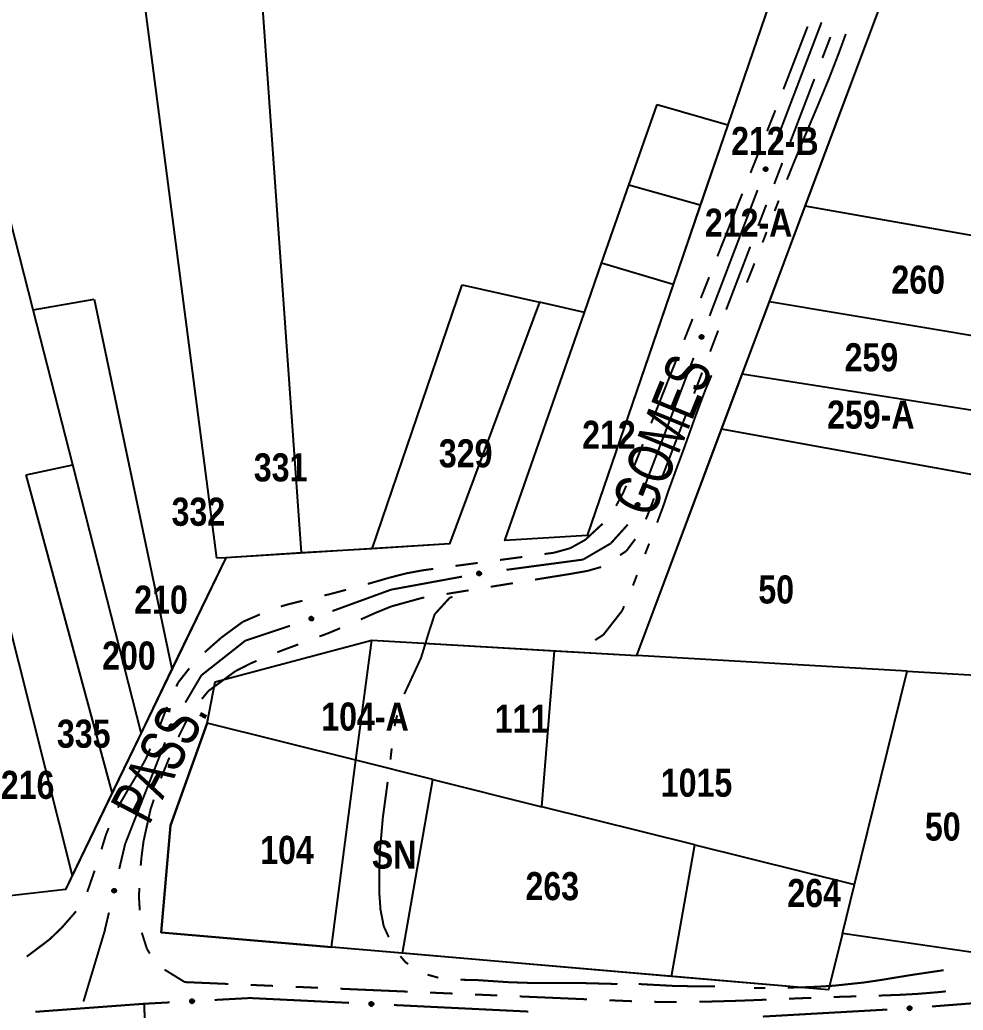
# Model space of a CAD drawing. Extents: x 203591 to 208218, y 4854879 to 4857795.
# Drawn here: x 204651.7 to 204735.7, y 4855756 to 4855844.2 of the extents above; entities that cross this region are included whole.
import ezdxf
from ezdxf.enums import TextEntityAlignment as Align

# ---------------------------------------------------------------- set-up
doc = ezdxf.new("R2010")
doc.units = 0
doc.header["$LTSCALE"] = 1.5
doc.header["$MEASUREMENT"] = 0
doc.linetypes.add('PHANTOMX2', pattern=[5, 2.5, -0.5, 0.5, -0.5, 0.5, -0.5])
for name, color, linetype in [('CD-MALHA-LOTES', 40, 'CONTINUOUS'), ('HD-VALAS-DRENOS', 170, 'CONTINUOUS'), ('RU-QUADRAS', 210, 'CONTINUOUS'), ('SV-EIXO-RUA-N-PAV', 6, 'CONTINUOUS'), ('SV-RUA-NAO-PAV-S-GUIA-C-GUIA', 7, 'PHANTOMX2'), ('SV-TXT-RUA-N-PAV-S-GUIA-C-GUIA', 7, 'CONTINUOUS'), ('Th_NmrPorta', 7, 'CONTINUOUS')]:
    doc.layers.add(name, color=color, linetype=linetype)
doc.styles.add('ARIAL', font='ARIAL.TTF')
doc.styles.get("Standard").update_dxf_attribs({"font": 'swisscbo.ttf'})

msp = doc.modelspace()

# ---------------------------------------------------------------- linework, layer by layer
at = {"layer": 'CD-MALHA-LOTES', "linetype": 'Continuous', "flags": 128}
for points in [[(204724.73, 4855863.99), (204714.75, 4855834.83)], [(204676.76, 4855796.69), (204672.47, 4855856.95)], [(204669.22, 4855796.22), (204661.51, 4855855.47)], [(204652.84, 4855818.36), (204643.97, 4855853.11)], [(204721.65, 4855827.59), (204729.17, 4855847.64)], [(204705.93, 4855829.46), (204708.44, 4855836.65)], [(204708.44, 4855836.65), (204714.75, 4855834.83)], [(204714.75, 4855834.83), (204712.3, 4855827.66)], [(204703.5, 4855822.5), (204705.93, 4855829.46)], [(204712.3, 4855827.66), (204705.93, 4855829.46)], [(204712.3, 4855827.66), (204709.88, 4855820.61)], [(204718.45, 4855819.05), (204721.65, 4855827.59)], [(204758.37, 4855821.12), (204721.65, 4855827.59)], [(204701.98, 4855818.12), (204703.5, 4855822.5)], [(204709.88, 4855820.61), (204703.5, 4855822.5)], [(204683.05, 4855797.07), (204691.09, 4855820.57)], [(204691.09, 4855820.57), (204697.96, 4855819.03)], [(204709.88, 4855820.61), (204702.23, 4855798.25)], [(204652.84, 4855818.36), (204658.29, 4855819.3)], [(204658.29, 4855819.3), (204665.22, 4855786.36)], [(204697.96, 4855819.03), (204689.96, 4855797.49)], [(204701.98, 4855818.12), (204697.96, 4855819.03)], [(204716.04, 4855812.62), (204718.45, 4855819.05)], [(204758.21, 4855812.41), (204718.45, 4855819.05)], [(204656.37, 4855804.54), (204652.84, 4855818.36)], [(204694.88, 4855797.8), (204701.98, 4855818.12)], [(204714.2, 4855807.71), (204716.04, 4855812.62)], [(204758.08, 4855806), (204716.04, 4855812.62)], [(204706.64, 4855787.56), (204714.2, 4855807.71)], [(204742.51, 4855802.59), (204714.2, 4855807.71)], [(204652.23, 4855803.64), (204656.37, 4855804.54)], [(204662.47, 4855780.67), (204656.37, 4855804.54)], [(204659.89, 4855775.34), (204652.23, 4855803.64)], [(204647.93, 4855801.23), (204656.33, 4855767.97)], [(204702.23, 4855798.25), (204694.88, 4855797.8)], [(204683.05, 4855797.07), (204676.76, 4855796.69)], [(204689.96, 4855797.49), (204683.05, 4855797.07)], [(204670.01, 4855796.27), (204669.22, 4855796.22)], [(204670.01, 4855796.27), (204669.38, 4855794.97)], [(204676.76, 4855796.69), (204670.01, 4855796.27)], [(204669.38, 4855794.97), (204665.22, 4855786.36)], [(204669.07, 4855785.22), (204683.02, 4855788.92)], [(204681.61, 4855778.22), (204683.02, 4855788.92)], [(204683.02, 4855788.92), (204699.3, 4855787.98)], [(204698.19, 4855774.08), (204699.3, 4855787.98)], [(204699.3, 4855787.98), (204706.64, 4855787.56)], [(204730.73, 4855786.16), (204706.64, 4855787.56)], [(204665.22, 4855786.36), (204662.47, 4855780.67)], [(204726.04, 4855767.14), (204730.73, 4855786.16)], [(204730.73, 4855786.16), (204741.94, 4855785.51)], [(204668.36, 4855781.52), (204669.07, 4855785.22)], [(204668.36, 4855781.52), (204665.09, 4855772.42)], [(204681.61, 4855778.22), (204668.36, 4855781.52)], [(204662.47, 4855780.67), (204659.89, 4855775.34)], [(204679.43, 4855761.57), (204681.61, 4855778.22)], [(204688.45, 4855776.51), (204681.61, 4855778.22)], [(204685.77, 4855761.03), (204688.45, 4855776.51)], [(204688.45, 4855776.51), (204698.19, 4855774.08)], [(204659.89, 4855775.34), (204656.33, 4855767.97)], [(204711.8, 4855770.69), (204698.19, 4855774.08)], [(204665.09, 4855772.42), (204664.24, 4855762.88)], [(204709.74, 4855758.96), (204711.8, 4855770.69)], [(204711.8, 4855770.69), (204726.04, 4855767.14)], [(204656.33, 4855767.97), (204655.72, 4855766.71)], [(204724.97, 4855762.78), (204726.04, 4855767.14)], [(204655.72, 4855766.71), (204648.42, 4855765.88)], [(204664.24, 4855762.88), (204679.43, 4855761.57)], [(204724.97, 4855762.78), (204723.73, 4855757.76)], [(204738.03, 4855760.89), (204724.97, 4855762.78)], [(204685.77, 4855761.03), (204679.43, 4855761.57)], [(204709.74, 4855758.96), (204685.77, 4855761.03)], [(204723.73, 4855757.76), (204709.74, 4855758.96)]]:
    msp.add_lwpolyline(points, dxfattribs=at)
at = {"layer": 'HD-VALAS-DRENOS', "const_width": 0.18, "flags": 128}
for points in [[(204725.143051, 4855842.583855), (204724.921954, 4855841.980631)], [(204725.260695, 4855842.921479), (204725.143051, 4855842.583855)], [(204724.921954, 4855841.980631), (204724.626795, 4855841.175343)], [(204724.626795, 4855841.175343), (204723.852748, 4855839.177743)], [(204723.78, 4855838.99), (204722.70967, 4855836.404103)], [(204723.852748, 4855839.177743), (204723.78, 4855838.99)], [(204722.70967, 4855836.404103), (204722.632754, 4855836.218275)], [(204722.320687, 4855835.482865), (204722.046733, 4855834.837271)], [(204722.632754, 4855836.218275), (204722.320687, 4855835.482865)], [(204722.046733, 4855834.837271), (204721.541562, 4855833.640866)], [(204721.257293, 4855832.967627), (204720.770128, 4855831.795639)], [(204721.541562, 4855833.640866), (204721.257293, 4855832.967627)], [(204720.68152, 4855831.58247), (204720.01787, 4855829.942514)], [(204720.770128, 4855831.795639), (204720.68152, 4855831.58247)], [(204719.285467, 4855828.081492), (204718.923668, 4855827.149236)], [(204718.149032, 4855825.13212), (204717.847075, 4855824.349074)], [(204718.206429, 4855825.282275), (204718.149032, 4855825.13212)], [(204717.122823, 4855822.484831), (204716.7872, 4855821.636102)], [(204716.754383, 4855821.555183), (204716.44, 4855820.78)], [(204716.7872, 4855821.636102), (204716.754383, 4855821.555183)], [(204713.3, 4855812.52), (204712.912896, 4855811.597964)], [(204712.719173, 4855811.136539), (204712.191347, 4855809.732945)], [(204712.912896, 4855811.597964), (204712.719173, 4855811.136539)], [(204712.191347, 4855809.732945), (204711.871629, 4855808.882753)], [(204711.871629, 4855808.882753), (204711.506035, 4855807.854111)], [(204711.369266, 4855807.469293), (204711.17055, 4855806.912065)], [(204711.506035, 4855807.854111), (204711.369266, 4855807.469293)], [(204711.17055, 4855806.912065), (204710.865343, 4855806.056223)], [(204710.865343, 4855806.056223), (204710.485569, 4855805.033066)], [(204710.485569, 4855805.033066), (204710.185448, 4855804.224503)], [(204710.185448, 4855804.224503), (204709.453232, 4855802.216292)], [(204709.44, 4855802.18), (204709.133067, 4855801.268942)], [(204709.453232, 4855802.216292), (204709.44, 4855802.18)], [(204709.133067, 4855801.268942), (204708.961086, 4855800.758457)], [(204708.961086, 4855800.758457), (204708.450449, 4855799.389254)], [(204707.739641, 4855797.519893), (204707.375433, 4855796.588575)], [(204706.655462, 4855794.722668), (204706.297004, 4855793.789122)], [(204688.63238, 4855791.23124), (204689.554855, 4855792.244836)], [(204689.554855, 4855792.244836), (204689.96, 4855792.69)], [(204689.96, 4855792.69), (204690.21, 4855792.78)], [(204705.325476, 4855791.533095), (204703.760339, 4855789.528631)], [(204705.510805, 4855791.950684), (204705.325476, 4855791.533095)], [(204688.131546, 4855789.705797), (204688.436023, 4855790.633174)], [(204688.436023, 4855790.633174), (204688.63238, 4855791.23124)], [(204687.415983, 4855787.348954), (204688.124597, 4855789.682909)], [(204688.124597, 4855789.682909), (204688.131546, 4855789.705797)], [(204702.956743, 4855788.947113), (204702.93, 4855788.93)], [(204703.655333, 4855789.39415), (204702.956743, 4855788.947113)], [(204703.760339, 4855789.528631), (204703.655333, 4855789.39415)], [(204687.180723, 4855786.839838), (204687.415983, 4855787.348954)], [(204686.773711, 4855785.959039), (204687.180723, 4855786.839838)], [(204685.916807, 4855784.119085), (204686.761168, 4855785.932109)], [(204686.761168, 4855785.932109), (204686.773711, 4855785.959039)], [(204685.052164, 4855781.259765), (204685.283643, 4855782.232605)], [(204684.68807, 4855778.282562), (204684.797296, 4855779.276579)], [(204684.305629, 4855775.307199), (204684.409985, 4855776.079272)], [(204684.409985, 4855776.079272), (204684.439318, 4855776.298222)], [(204684.01, 4855773.12), (204684.305629, 4855775.307199)], [(204683.940927, 4855772.330102), (204684.01, 4855773.12)], [(204683.756944, 4855770.226111), (204683.940927, 4855772.330102)], [(204683.720142, 4855769.338894), (204683.756944, 4855770.226111)], [(204683.694658, 4855768.724537), (204683.720142, 4855769.338894)], [(204683.694372, 4855768.339422), (204683.694658, 4855768.724537)], [(204683.692964, 4855766.439428), (204683.694372, 4855768.339422)], [(204683.699961, 4855766.339668), (204683.692964, 4855766.439428)], [(204683.799406, 4855764.921978), (204683.699961, 4855766.339668)], [(204683.909562, 4855764.35373), (204683.799406, 4855764.921978)], [(204684.086016, 4855763.443489), (204683.909562, 4855764.35373)], [(204684.116297, 4855763.377271), (204684.086016, 4855763.443489)], [(204684.532168, 4855762.467847), (204684.116297, 4855763.377271)], [(204686.024778, 4855760.237446), (204685.564117, 4855760.776738)], [(204686.259517, 4855760.065895), (204686.024778, 4855760.237446)], [(204688.951888, 4855758.852243), (204687.988947, 4855759.121957)], [(204729.039043, 4855758.754893), (204728.388687, 4855758.647745)], [(204731.013146, 4855759.080136), (204729.039043, 4855758.754893)], [(204732.001625, 4855759.226687), (204731.013146, 4855759.080136)], [(204733.98, 4855759.52), (204732.001625, 4855759.226687)], [(204692.250073, 4855758.64833), (204690.929046, 4855758.667211)], [(204692.927422, 4855758.603401), (204692.250073, 4855758.64833)], [(204695.24, 4855758.45), (204692.927422, 4855758.603401)], [(204695.921948, 4855758.426889), (204695.24, 4855758.45)], [(204697.397045, 4855758.376892), (204695.921948, 4855758.426889)], [(204697.921089, 4855758.373321), (204697.397045, 4855758.376892)], [(204698.897936, 4855758.366636), (204697.921089, 4855758.373321)], [(204698.921066, 4855758.366645), (204698.897936, 4855758.366636)], [(204700.420738, 4855758.370062), (204698.921066, 4855758.366645)], [(204700.921062, 4855758.370213), (204700.420738, 4855758.370062)], [(204701.922575, 4855758.369811), (204700.921062, 4855758.370213)], [(204702.920709, 4855758.343237), (204701.922575, 4855758.369811)], [(204704.92, 4855758.29), (204702.920709, 4855758.343237)], [(204706.934364, 4855758.280681), (204706.81, 4855758.29)], [(204707.623717, 4855758.243706), (204706.934364, 4855758.280681)], [(204709.93, 4855758.12), (204707.623717, 4855758.243706)], [(204710.620286, 4855758.107356), (204709.93, 4855758.12)], [(204712.119351, 4855758.079886), (204710.620286, 4855758.107356)], [(204712.620023, 4855758.083251), (204712.119351, 4855758.079886)], [(204713.62, 4855758.09), (204712.620023, 4855758.083251)], [(204718.083757, 4855757.94125), (204717.083789, 4855757.93334)], [(204721.229703, 4855757.990279), (204720.083534, 4855757.969338)], [(204722.082712, 4855758.023081), (204721.229703, 4855757.990279)], [(204722.729846, 4855758.047968), (204722.082712, 4855758.023081)], [(204723.081553, 4855758.069868), (204722.729846, 4855758.047968)], [(204724.22717, 4855758.141208), (204723.081553, 4855758.069868)], [(204725.074509, 4855758.23176), (204724.22717, 4855758.141208)], [(204726.904863, 4855758.427364), (204725.074509, 4855758.23176)], [(204727.062359, 4855758.450755), (204726.904863, 4855758.427364)], [(204728.388687, 4855758.647745), (204727.062359, 4855758.450755)]]:
    msp.add_lwpolyline(points, dxfattribs=at)
at = {"layer": 'RU-QUADRAS', "color": 6, "linetype": 'Continuous'}
msp.add_lwpolyline([(204636.26, 4855888.1), (204658.61, 4855891.5), (204658.38, 4855892.77), (204705.86, 4855902.74), (204707.17, 4855903.96), (204720.02, 4855906.67), (204722.61, 4855863.7), (204724.73, 4855863.99), (204702.23, 4855798.25), (204694.88, 4855797.8), (204701.98, 4855818.12), (204697.96, 4855819.03), (204689.96, 4855797.49), (204670.01, 4855796.27), (204655.72, 4855766.71), (204648.42, 4855765.88)], dxfattribs=at)
msp.add_lwpolyline([(205011.79, 4855806.79), (204928.96, 4855795.83), (204928.74, 4855797.82, 0.007169753), (204822.37, 4855785.08), (204793.61, 4855779.96), (204775.29, 4855773.17), (204757.39, 4855769.85), (204738.03, 4855760.89), (204724.97, 4855762.78), (204723.73, 4855757.76), (204664.24, 4855762.88), (204665.09, 4855772.42), (204668.36, 4855781.52), (204669.07, 4855785.22), (204683.02, 4855788.92), (204706.64, 4855787.56), (204735.25, 4855863.86), (204799.11, 4855872.3), (204799.11, 4855871.43), (204872.83, 4855883.51), (204873.12, 4855881.76), (204926.68, 4855888.9), (204928.13, 4855883.51), (204959.64, 4855890.5)], format="xyb", dxfattribs=at)
at = {"layer": 'SV-EIXO-RUA-N-PAV', "const_width": 0.18, "flags": 128}
for points in [[(204723.104051, 4855843.962856), (204718.826829, 4855832.751015)], [(204717.401089, 4855829.013735), (204713.123867, 4855817.801894)], [(204711.698127, 4855814.064614), (204707.420905, 4855802.852773)], [(204705.832478, 4855799.21511), (204704.492162, 4855797.730674)], [(204704.32, 4855797.54), (204701.950218, 4855796.158426)], [(204704.492162, 4855797.730674), (204704.32, 4855797.54)], [(204701.85, 4855796.1), (204695.026779, 4855795.187292)], [(204701.950218, 4855796.158426), (204701.85, 4855796.1)], [(204691.073768, 4855794.583345), (204685.172485, 4855793.499436)], [(204684.74, 4855793.42), (204679.516282, 4855791.514879)], [(204685.172485, 4855793.499436), (204684.74, 4855793.42)], [(204675.737007, 4855790.205669), (204671.942274, 4855788.940758)], [(204671.76, 4855788.88), (204667.98417, 4855785.903644)], [(204671.942274, 4855788.940758), (204671.76, 4855788.88)], [(204667.84, 4855785.79), (204666.40991, 4855783.363668)], [(204667.98417, 4855785.903644), (204667.84, 4855785.79)], [(204664.599571, 4855779.810056), (204663.135166, 4855776.087756)], [(204662.9, 4855775.49), (204661.308204, 4855771.433488)], [(204663.135166, 4855776.087756), (204662.9, 4855775.49)], [(204661.308204, 4855771.433488), (204661.04, 4855770.75)], [(204661.04, 4855770.75), (204660.519638, 4855768.54479)], [(204659.60099, 4855764.651709), (204659.371328, 4855763.678438)], [(204659.371328, 4855763.678438), (204659.19, 4855762.91)], [(204659.19, 4855762.91), (204657.400142, 4855756.963052)], [(204657.400142, 4855756.963052), (204657.33, 4855756.73)], [(204669.010562, 4855756.86913), (204672.006184, 4855757.031142)], [(204672.006184, 4855757.031142), (204672.17, 4855757.04)], [(204672.17, 4855757.04), (204680.995525, 4855756.611005)], [(204653.046284, 4855755.811948), (204662.021694, 4855756.476793)], [(204662.021694, 4855756.476793), (204662.74, 4855756.53)], [(204662.74, 4855756.53), (204665.016399, 4855756.653114)], [(204662.74, 4855756.53), (204662.935745, 4855751.533833)], [(204684.990807, 4855756.4168), (204696.976656, 4855755.834186)], [(204732.944393, 4855756.289412), (204736.93222, 4855756.601242)], [(204717.87, 4855755.39), (204728.954086, 4855756.014457)]]:
    msp.add_lwpolyline(points, dxfattribs=at)
at = {"layer": 'SV-EIXO-RUA-N-PAV', "flags": 128}
for points in [[(204718.268022, 4855830.977382), (204718.288638, 4855830.933031), (204718.297287, 4855830.890698), (204718.294338, 4855830.853313), (204718.283119, 4855830.820957), (204718.267912, 4855830.789148), (204718.245505, 4855830.760461), (204718.213583, 4855830.734129), (204718.169238, 4855830.713137), (204718.125289, 4855830.707127), (204718.088483, 4855830.708057), (204718.054071, 4855830.717814), (204718.023417, 4855830.733104), (204717.994388, 4855830.757364), (204717.96802, 4855830.789975), (204717.94799, 4855830.835076), (204717.939795, 4855830.876637), (204717.943597, 4855830.912722), (204717.953625, 4855830.947256), (204717.969539, 4855830.979544), (204717.991696, 4855831.007578), (204718.024578, 4855831.034068), (204718.069355, 4855831.053247), (204718.110713, 4855831.061893), (204718.146842, 4855831.058599), (204718.180619, 4855831.047962), (204718.212708, 4855831.033097), (204718.242483, 4855831.011774), (204718.268022, 4855830.977382)], [(204712.56506, 4855816.028261), (204712.585676, 4855815.98391), (204712.594325, 4855815.941577), (204712.591376, 4855815.904192), (204712.580156, 4855815.871836), (204712.56495, 4855815.840027), (204712.542543, 4855815.81134), (204712.510621, 4855815.785008), (204712.466276, 4855815.764016), (204712.422327, 4855815.758006), (204712.385521, 4855815.758936), (204712.351109, 4855815.768692), (204712.320455, 4855815.783983), (204712.291426, 4855815.808243), (204712.265058, 4855815.840854), (204712.245028, 4855815.885955), (204712.236833, 4855815.927516), (204712.240635, 4855815.963601), (204712.250663, 4855815.998135), (204712.266577, 4855816.030423), (204712.288734, 4855816.058457), (204712.321615, 4855816.084946), (204712.366393, 4855816.104126), (204712.407751, 4855816.112772), (204712.44388, 4855816.109478), (204712.477657, 4855816.09884), (204712.509746, 4855816.083976), (204712.539521, 4855816.062653), (204712.56506, 4855816.028261)], [(204706.862098, 4855801.07914), (204706.882714, 4855801.034789), (204706.891363, 4855800.992455), (204706.888414, 4855800.955071), (204706.877194, 4855800.922715), (204706.861988, 4855800.890906), (204706.839581, 4855800.862218), (204706.807659, 4855800.835887), (204706.763314, 4855800.814895), (204706.719365, 4855800.808885), (204706.682559, 4855800.809815), (204706.648146, 4855800.819571), (204706.617493, 4855800.834862), (204706.588464, 4855800.859122), (204706.562095, 4855800.891732), (204706.542066, 4855800.936834), (204706.533871, 4855800.978395), (204706.537673, 4855801.01448), (204706.5477, 4855801.049014), (204706.563614, 4855801.081302), (204706.585772, 4855801.109336), (204706.618653, 4855801.135825), (204706.663431, 4855801.155005), (204706.704789, 4855801.163651), (204706.740918, 4855801.160357), (204706.774694, 4855801.149719), (204706.806784, 4855801.134855), (204706.836559, 4855801.113532), (204706.862098, 4855801.07914)], [(204692.741203, 4855794.777687), (204692.714009, 4855794.737035), (204692.682325, 4855794.707658), (204692.648846, 4855794.690762), (204692.615369, 4855794.683546), (204692.580289, 4855794.68002), (204692.544136, 4855794.684269), (204692.505056, 4855794.697873), (204692.464086, 4855794.724866), (204692.436125, 4855794.759301), (204692.417804, 4855794.791237), (204692.408269, 4855794.825712), (204692.405416, 4855794.859848), (204692.411071, 4855794.897255), (204692.425244, 4855794.936725), (204692.453383, 4855794.977265), (204692.484643, 4855795.005853), (204692.517454, 4855795.021345), (204692.552173, 4855795.030711), (204692.588031, 4855795.033881), (204692.623495, 4855795.029506), (204692.663209, 4855795.015164), (204692.702854, 4855794.986861), (204692.731723, 4855794.956008), (204692.747672, 4855794.923423), (204692.756123, 4855794.889034), (204692.760087, 4855794.853892), (204692.757329, 4855794.817373), (204692.741203, 4855794.777687)], [(204677.805491, 4855790.779129), (204677.784241, 4855790.735078), (204677.756969, 4855790.701564), (204677.726178, 4855790.680159), (204677.694037, 4855790.668338), (204677.659792, 4855790.659949), (204677.623401, 4855790.659108), (204677.582804, 4855790.667121), (204677.538465, 4855790.688128), (204677.50597, 4855790.718321), (204677.483369, 4855790.747386), (204677.469113, 4855790.780191), (204677.461521, 4855790.813594), (204677.461897, 4855790.851425), (204677.470419, 4855790.892487), (204677.492622, 4855790.936559), (204677.519583, 4855790.969232), (204677.54991, 4855790.989154), (204677.582981, 4855791.003277), (204677.618044, 4855791.011423), (204677.653771, 4855791.012043), (204677.695099, 4855791.003388), (204677.738309, 4855790.980898), (204677.771203, 4855790.954379), (204677.791546, 4855790.92434), (204677.804716, 4855790.891469), (204677.813549, 4855790.857224), (204677.815917, 4855790.820678), (204677.805491, 4855790.779129)], [(204665.32504, 4855781.353405), (204665.345195, 4855781.308842), (204665.353404, 4855781.266422), (204665.350068, 4855781.22907), (204665.338514, 4855781.196832), (204665.322978, 4855781.165182), (204665.300275, 4855781.136729), (204665.268082, 4855781.11073), (204665.223521, 4855781.090198), (204665.179513, 4855781.084644), (204665.142718, 4855781.085955), (204665.108409, 4855781.096068), (204665.077916, 4855781.111675), (204665.049139, 4855781.136235), (204665.02311, 4855781.169117), (204665.003549, 4855781.214424), (204664.995786, 4855781.256067), (204664.999962, 4855781.292111), (204665.010347, 4855781.326539), (204665.026595, 4855781.358661), (204665.049041, 4855781.386463), (204665.082196, 4855781.412611), (204665.127169, 4855781.431325), (204665.168615, 4855781.439542), (204665.204708, 4855781.435874), (204665.238372, 4855781.424887), (204665.270306, 4855781.409691), (204665.299859, 4855781.38806), (204665.32504, 4855781.353405)], [(204660.20045, 4855766.712808), (204660.226753, 4855766.671575), (204660.240928, 4855766.630759), (204660.242953, 4855766.593313), (204660.236113, 4855766.559757), (204660.22525, 4855766.526215), (204660.206836, 4855766.494815), (204660.178679, 4855766.464491), (204660.137502, 4855766.437814), (204660.094735, 4855766.426042), (204660.05813, 4855766.422093), (204660.022729, 4855766.42721), (204659.990321, 4855766.438309), (204659.958337, 4855766.458515), (204659.927885, 4855766.48735), (204659.902063, 4855766.529404), (204659.888441, 4855766.569515), (204659.887434, 4855766.605785), (204659.892804, 4855766.641343), (204659.904305, 4855766.675453), (204659.922558, 4855766.706172), (204659.951645, 4855766.73678), (204659.99349, 4855766.761716), (204660.033341, 4855766.775759), (204660.069588, 4855766.777275), (204660.104475, 4855766.771201), (204660.13825, 4855766.760714), (204660.170585, 4855766.743518), (204660.20045, 4855766.712808)], [(204666.864065, 4855756.863283), (204666.896211, 4855756.900143), (204666.931377, 4855756.925248), (204666.966733, 4855756.937746), (204667.000857, 4855756.940643), (204667.036101, 4855756.939675), (204667.071418, 4855756.930859), (204667.108449, 4855756.912392), (204667.145651, 4855756.880405), (204667.169002, 4855756.842691), (204667.183109, 4855756.808683), (204667.188179, 4855756.773275), (204667.186665, 4855756.739053), (204667.176294, 4855756.70267), (204667.157213, 4855756.665325), (204667.124143, 4855756.628696), (204667.089499, 4855756.604319), (204667.054983, 4855756.593129), (204667.019354, 4855756.588258), (204666.983385, 4855756.589677), (204666.948766, 4855756.598531), (204666.9112, 4855756.61781), (204666.87548, 4855756.650929), (204666.850772, 4855756.685205), (204666.8391, 4855756.719555), (204666.835094, 4855756.75474), (204666.835636, 4855756.790101), (204666.843019, 4855756.825972), (204666.864065, 4855756.863283)], [(204682.854999, 4855756.630829), (204682.890752, 4855756.664203), (204682.928304, 4855756.685575), (204682.964755, 4855756.694385), (204682.998995, 4855756.693772), (204683.033954, 4855756.689199), (204683.068183, 4855756.676813), (204683.103129, 4855756.65465), (204683.136859, 4855756.619021), (204683.156224, 4855756.579113), (204683.166774, 4855756.543839), (204683.16819, 4855756.508099), (204683.163179, 4855756.474212), (204683.149137, 4855756.439082), (204683.126331, 4855756.403888), (204683.089683, 4855756.370838), (204683.052725, 4855756.350138), (204683.017244, 4855756.342542), (204682.981304, 4855756.341345), (204682.945669, 4855756.346442), (204682.912139, 4855756.358794), (204682.876745, 4855756.38182), (204682.844605, 4855756.418423), (204682.823538, 4855756.455049), (204682.815446, 4855756.490414), (204682.815064, 4855756.525824), (204682.819224, 4855756.560944), (204682.830243, 4855756.59587), (204682.854999, 4855756.630829)], [(204730.798655, 4855756.232041), (204730.829907, 4855756.269662), (204730.86446, 4855756.295604), (204730.899507, 4855756.308947), (204730.933551, 4855756.312662), (204730.968807, 4855756.31254), (204731.004326, 4855756.304575), (204731.04179, 4855756.287002), (204731.079749, 4855756.255917), (204731.103999, 4855756.218774), (204731.118918, 4855756.185115), (204731.124836, 4855756.149839), (204731.124144, 4855756.115591), (204731.11465, 4855756.078969), (204731.096471, 4855756.041177), (204731.064289, 4855756.003764), (204731.03024, 4855755.978563), (204730.996003, 4855755.966548), (204730.960501, 4855755.960823), (204730.924508, 4855755.961378), (204730.889687, 4855755.969398), (204730.851669, 4855755.98777), (204730.815164, 4855756.020022), (204730.789641, 4855756.053695), (204730.777148, 4855756.087755), (204730.772298, 4855756.122834), (204730.771991, 4855756.158197), (204730.778511, 4855756.194235), (204730.798655, 4855756.232041)]]:
    msp.add_lwpolyline(points, close=True, dxfattribs=at)
for points in [[(204717.969539, 4855830.979544), (204717.939795, 4855830.876637)], [(204717.979664, 4855830.98928), (204717.945722, 4855830.862026)], [(204717.991696, 4855831.007578), (204717.94799, 4855830.835076)], [(204718.008397, 4855831.014829), (204717.960336, 4855830.819939)], [(204718.024578, 4855831.034068), (204717.96802, 4855830.789975)], [(204718.047027, 4855831.039524), (204717.981811, 4855830.776696)], [(204718.069355, 4855831.053247), (204717.994388, 4855830.757364)], [(204718.088324, 4855831.0559), (204718.009608, 4855830.750027)], [(204718.110713, 4855831.061893), (204718.023417, 4855830.733104)], [(204718.126822, 4855831.057278), (204718.039351, 4855830.728457)], [(204718.146842, 4855831.058599), (204718.054071, 4855830.717814)], [(204718.162401, 4855831.051007), (204718.069462, 4855830.71551)], [(204718.180619, 4855831.047962), (204718.088483, 4855830.708057)], [(204718.196337, 4855831.0366), (204718.110325, 4855830.711604)], [(204718.212708, 4855831.033097), (204718.125289, 4855830.707127)], [(204718.225778, 4855831.018067), (204718.149309, 4855830.714258)], [(204718.242483, 4855831.011774), (204718.169238, 4855830.713137)], [(204718.253273, 4855830.994434), (204718.190909, 4855830.727596)], [(204718.268022, 4855830.977382), (204718.213583, 4855830.734129)], [(204718.27827, 4855830.952768), (204718.231786, 4855830.754355)], [(204718.288638, 4855830.933031), (204718.245505, 4855830.760461)], [(204718.293673, 4855830.90892), (204718.258942, 4855830.783427)], [(204718.297287, 4855830.890698), (204718.267912, 4855830.789148)], [(204712.266577, 4855816.030423), (204712.236833, 4855815.927516)], [(204712.276702, 4855816.040158), (204712.24276, 4855815.912904)], [(204712.288734, 4855816.058457), (204712.245028, 4855815.885955)], [(204712.305435, 4855816.065708), (204712.257374, 4855815.870818)], [(204712.321615, 4855816.084946), (204712.265058, 4855815.840854)], [(204712.344065, 4855816.090403), (204712.278849, 4855815.827575)], [(204712.366393, 4855816.104126), (204712.291426, 4855815.808243)], [(204712.385362, 4855816.106778), (204712.306646, 4855815.800906)], [(204712.407751, 4855816.112772), (204712.320455, 4855815.783983)], [(204712.42386, 4855816.108157), (204712.336389, 4855815.779336)], [(204712.44388, 4855816.109478), (204712.351109, 4855815.768692)], [(204712.459439, 4855816.101886), (204712.3665, 4855815.766388)], [(204712.477657, 4855816.09884), (204712.385521, 4855815.758936)], [(204712.493375, 4855816.087479), (204712.407363, 4855815.762483)], [(204712.509746, 4855816.083976), (204712.422327, 4855815.758006)], [(204712.522816, 4855816.068946), (204712.446347, 4855815.765136)], [(204712.539521, 4855816.062653), (204712.466276, 4855815.764016)], [(204712.550311, 4855816.045312), (204712.487947, 4855815.778475)], [(204712.56506, 4855816.028261), (204712.510621, 4855815.785008)], [(204712.575308, 4855816.003646), (204712.528824, 4855815.805234)], [(204712.585676, 4855815.98391), (204712.542543, 4855815.81134)], [(204712.59071, 4855815.959799), (204712.55598, 4855815.834306)], [(204712.594325, 4855815.941577), (204712.56495, 4855815.840027)], [(204706.618653, 4855801.135825), (204706.562095, 4855800.891732)], [(204706.641103, 4855801.141282), (204706.575887, 4855800.878454)], [(204706.663431, 4855801.155005), (204706.588464, 4855800.859122)], [(204706.6824, 4855801.157657), (204706.603684, 4855800.851785)], [(204706.704789, 4855801.163651), (204706.617493, 4855800.834862)], [(204706.720898, 4855801.159036), (204706.633427, 4855800.830215)], [(204706.740918, 4855801.160357), (204706.648146, 4855800.819571)], [(204706.756477, 4855801.152765), (204706.663538, 4855800.817267)], [(204706.774694, 4855801.149719), (204706.682559, 4855800.809815)], [(204706.790413, 4855801.138358), (204706.704401, 4855800.813362)], [(204706.806784, 4855801.134855), (204706.719365, 4855800.808885)], [(204706.819854, 4855801.119824), (204706.743385, 4855800.816015)], [(204706.563614, 4855801.081302), (204706.533871, 4855800.978395)], [(204706.57374, 4855801.091037), (204706.539798, 4855800.963783)], [(204706.585772, 4855801.109336), (204706.542066, 4855800.936834)], [(204706.602473, 4855801.116587), (204706.554412, 4855800.921697)], [(204706.836559, 4855801.113532), (204706.763314, 4855800.814895)], [(204706.847349, 4855801.096191), (204706.784985, 4855800.829354)], [(204706.862098, 4855801.07914), (204706.807659, 4855800.835887)], [(204706.872346, 4855801.054525), (204706.825862, 4855800.856113)], [(204706.882714, 4855801.034789), (204706.839581, 4855800.862218)], [(204706.887748, 4855801.010678), (204706.853018, 4855800.885185)], [(204706.891363, 4855800.992455), (204706.861988, 4855800.890906)], [(204692.731723, 4855794.956008), (204692.405416, 4855794.859848)], [(204692.702854, 4855794.986861), (204692.411071, 4855794.897255)], [(204692.714973, 4855794.972027), (204692.412706, 4855794.880438)], [(204692.679531, 4855794.998814), (204692.421059, 4855794.918043)], [(204692.663209, 4855795.015164), (204692.425244, 4855794.936725)], [(204692.638365, 4855795.019), (204692.44686, 4855794.958853)], [(204692.623495, 4855795.029506), (204692.453383, 4855794.977265)], [(204692.601609, 4855795.030284), (204692.475235, 4855794.993199)], [(204692.588031, 4855795.033881), (204692.484643, 4855795.005853)], [(204692.747672, 4855794.923423), (204692.408269, 4855794.825712)], [(204692.736145, 4855794.939845), (204692.40972, 4855794.843818)], [(204692.749264, 4855794.906184), (204692.414294, 4855794.811362)], [(204692.756123, 4855794.889034), (204692.417804, 4855794.791237)], [(204692.754578, 4855794.869701), (204692.432179, 4855794.774414)], [(204692.760087, 4855794.853892), (204692.436125, 4855794.759301)], [(204692.75403, 4855794.834917), (204692.454693, 4855794.742478)], [(204692.757329, 4855794.817373), (204692.464086, 4855794.724866)], [(204692.748114, 4855794.799147), (204692.487697, 4855794.713857)], [(204692.741203, 4855794.777687), (204692.505056, 4855794.697873)], [(204692.72549, 4855794.756146), (204692.531794, 4855794.692822)], [(204692.714009, 4855794.737035), (204692.544136, 4855794.684269)], [(204692.69602, 4855794.720211), (204692.570741, 4855794.684714)], [(204692.682325, 4855794.707658), (204692.580289, 4855794.68002)], [(204677.771203, 4855790.954379), (204677.461521, 4855790.813594)], [(204677.738309, 4855790.980898), (204677.461897, 4855790.851425)], [(204677.75238, 4855790.967902), (204677.465864, 4855790.835)], [(204677.777838, 4855790.938992), (204677.468022, 4855790.798323)], [(204677.713545, 4855790.989477), (204677.468885, 4855790.873404)], [(204677.791546, 4855790.92434), (204677.469113, 4855790.780191)], [(204677.695099, 4855791.003388), (204677.470419, 4855790.892487)], [(204677.79553, 4855790.907492), (204677.477083, 4855790.766823)], [(204677.804716, 4855790.891469), (204677.483369, 4855790.747386)], [(204677.669963, 4855791.003717), (204677.488734, 4855790.917417)], [(204677.653771, 4855791.012043), (204677.492622, 4855790.936559)], [(204677.805886, 4855790.872109), (204677.499953, 4855790.732735)], [(204677.813549, 4855790.857224), (204677.50597, 4855790.718321)], [(204677.631991, 4855791.009758), (204677.512035, 4855790.955389)], [(204677.618044, 4855791.011423), (204677.519583, 4855790.969232)], [(204677.810201, 4855790.837589), (204677.526706, 4855790.704256)], [(204677.815917, 4855790.820678), (204677.538465, 4855790.688128)], [(204677.809338, 4855790.801343), (204677.563383, 4855790.680523)], [(204677.805491, 4855790.779129), (204677.582804, 4855790.667121)], [(204677.792941, 4855790.755604), (204677.609985, 4855790.665852)], [(204677.784241, 4855790.735078), (204677.623401, 4855790.659108)], [(204677.768777, 4855790.715906), (204677.649683, 4855790.663263)], [(204677.756969, 4855790.701564), (204677.659792, 4855790.659949)], [(204665.026595, 4855781.358661), (204664.995786, 4855781.256067)], [(204665.036821, 4855781.368291), (204665.001561, 4855781.241395)], [(204665.049041, 4855781.386463), (204665.003549, 4855781.214424)], [(204665.065817, 4855781.393541), (204665.015738, 4855781.19916)], [(204665.082196, 4855781.412611), (204665.02311, 4855781.169117)], [(204665.1047, 4855781.417835), (204665.036763, 4855781.155697)], [(204665.127169, 4855781.431325), (204665.049139, 4855781.136235)], [(204665.146166, 4855781.433781), (204665.064283, 4855781.128741)], [(204665.168615, 4855781.439542), (204665.077916, 4855781.111675)], [(204665.184675, 4855781.43476), (204665.0938, 4855781.106864)], [(204665.204708, 4855781.435874), (204665.108409, 4855781.096068)], [(204665.220187, 4855781.428121), (204665.123776, 4855781.093605)], [(204665.238372, 4855781.424887), (204665.142718, 4855781.085955)], [(204665.253972, 4855781.413363), (204665.164596, 4855781.089276)], [(204665.270306, 4855781.409691), (204665.179513, 4855781.084644)], [(204665.283219, 4855781.394525), (204665.203605, 4855781.091525)], [(204665.299859, 4855781.38806), (204665.223521, 4855781.090198)], [(204665.310468, 4855781.370608), (204665.245341, 4855781.104432)], [(204665.32504, 4855781.353405), (204665.268082, 4855781.11073)], [(204665.335032, 4855781.328685), (204665.286494, 4855781.130765)], [(204665.345195, 4855781.308842), (204665.300275, 4855781.136729)], [(204665.349979, 4855781.284681), (204665.31395, 4855781.159555)], [(204665.353404, 4855781.266422), (204665.322978, 4855781.165182)], [(204659.938153, 4855766.71557), (204659.916304, 4855766.516034)], [(204659.951645, 4855766.73678), (204659.927885, 4855766.48735)], [(204659.973175, 4855766.74516), (204659.943312, 4855766.476013)], [(204659.99349, 4855766.761716), (204659.958337, 4855766.458515)], [(204660.011942, 4855766.766856), (204659.974394, 4855766.453256)], [(204660.033341, 4855766.775759), (204659.990321, 4855766.438309)], [(204660.049919, 4855766.773316), (204660.00673, 4855766.435812)], [(204660.069588, 4855766.777275), (204660.022729, 4855766.42721)], [(204660.086015, 4855766.771809), (204660.03829, 4855766.426963)], [(204660.104475, 4855766.771201), (204660.05813, 4855766.422093)], [(204660.121559, 4855766.762019), (204660.07931, 4855766.428499)], [(204660.13825, 4855766.760714), (204660.094735, 4855766.426042)], [(204660.153193, 4855766.747545), (204660.1176, 4855766.436288)], [(204660.170585, 4855766.743518), (204660.137502, 4855766.437814)], [(204660.183574, 4855766.727758), (204660.157069, 4855766.455015)], [(204660.20045, 4855766.712808), (204660.178679, 4855766.464491)], [(204659.904305, 4855766.675453), (204659.888441, 4855766.569515)], [(204659.913053, 4855766.686443), (204659.89625, 4855766.555816)], [(204659.922558, 4855766.706172), (204659.902063, 4855766.529404)], [(204660.213865, 4855766.689766), (204660.194046, 4855766.486947)], [(204660.226753, 4855766.671575), (204660.206836, 4855766.494815)], [(204660.234934, 4855766.648342), (204660.217116, 4855766.519357)], [(204660.240928, 4855766.630759), (204660.22525, 4855766.526215)], [(204666.835094, 4855756.75474), (204667.183109, 4855756.808683)], [(204666.835636, 4855756.790101), (204667.169002, 4855756.842691)], [(204666.839088, 4855756.773719), (204667.170992, 4855756.827199)], [(204666.8391, 4855756.719555), (204667.188179, 4855756.773275)], [(204666.839715, 4855756.736857), (204667.184029, 4855756.788275)], [(204666.843019, 4855756.825972), (204667.145651, 4855756.880405)], [(204666.844058, 4855756.808151), (204667.152726, 4855756.86174)], [(204666.848443, 4855756.701799), (204667.184435, 4855756.7555)], [(204666.850772, 4855756.685205), (204667.186665, 4855756.739053)], [(204666.854479, 4855756.842877), (204667.123633, 4855756.89433)], [(204666.864065, 4855756.863283), (204667.108449, 4855756.912392)], [(204666.865347, 4855756.667184), (204667.176813, 4855756.719559)], [(204666.87548, 4855756.650929), (204667.176294, 4855756.70267)], [(204666.882391, 4855756.882649), (204667.082572, 4855756.920806)], [(204666.896211, 4855756.900143), (204667.071418, 4855756.930859)], [(204666.897091, 4855756.636105), (204667.163742, 4855756.683322)], [(204666.9112, 4855756.61781), (204667.157213, 4855756.665325)], [(204666.916196, 4855756.914541), (204667.044973, 4855756.933804)], [(204666.931377, 4855756.925248), (204667.036101, 4855756.939675)], [(204666.935354, 4855756.610844), (204667.132957, 4855756.646128)], [(204666.948766, 4855756.598531), (204667.124143, 4855756.628696)], [(204666.970375, 4855756.594973), (204667.100441, 4855756.615673)], [(204666.983385, 4855756.589677), (204667.089499, 4855756.604319)], [(204682.815064, 4855756.525824), (204683.166774, 4855756.543839)], [(204682.815446, 4855756.490414), (204683.16819, 4855756.508099)], [(204682.817829, 4855756.507562), (204683.165599, 4855756.523444)], [(204682.819224, 4855756.560944), (204683.156224, 4855756.579113)], [(204682.82098, 4855756.544294), (204683.156617, 4855756.563499)], [(204682.822921, 4855756.471795), (204683.162646, 4855756.490801)], [(204682.823538, 4855756.455049), (204683.163179, 4855756.474212)], [(204682.829451, 4855756.578036), (204683.141984, 4855756.59973)], [(204682.830243, 4855756.59587), (204683.136859, 4855756.619021)], [(204682.83619, 4855756.43563), (204683.151383, 4855756.455829)], [(204682.843374, 4855756.611512), (204683.116382, 4855756.635127)], [(204682.844605, 4855756.418423), (204683.149137, 4855756.439082)], [(204682.854999, 4855756.630829), (204683.103129, 4855756.65465)], [(204682.864585, 4855756.401463), (204683.134668, 4855756.421122)], [(204682.875213, 4855756.648216), (204683.078249, 4855756.66567)], [(204682.876745, 4855756.38182), (204683.126331, 4855756.403888)], [(204682.890752, 4855756.664203), (204683.068183, 4855756.676813)], [(204682.900058, 4855756.372416), (204683.100236, 4855756.387276)], [(204682.912106, 4855756.676478), (204683.042179, 4855756.682451)], [(204682.912139, 4855756.358794), (204683.089683, 4855756.370838)], [(204682.928304, 4855756.685575), (204683.033954, 4855756.689199)], [(204682.93327, 4855756.353042), (204683.064772, 4855756.360311)], [(204682.945669, 4855756.346442), (204683.052725, 4855756.350138)], [(204730.771991, 4855756.158197), (204731.103999, 4855756.218774)], [(204730.772298, 4855756.122834), (204731.118918, 4855756.185115)], [(204730.775835, 4855756.141903), (204731.10636, 4855756.203335)], [(204730.777148, 4855756.087755), (204731.124836, 4855756.149839)], [(204730.777347, 4855756.105067), (204731.120328, 4855756.164735)], [(204730.778511, 4855756.194235), (204731.079749, 4855756.255917)], [(204730.779978, 4855756.176444), (204731.08727, 4855756.237428)], [(204730.786914, 4855756.070229), (204731.12152, 4855756.13198)], [(204730.789562, 4855756.211411), (204731.057403, 4855756.269309)], [(204730.798655, 4855756.232041), (204731.04179, 4855756.287002)], [(204730.816511, 4855756.251841), (204731.015718, 4855756.294792)], [(204730.829907, 4855756.269662), (204731.004326, 4855756.304575)], [(204730.849541, 4855756.284535), (204730.977818, 4855756.306884)], [(204730.86446, 4855756.295604), (204730.968807, 4855756.31254)], [(204730.789641, 4855756.053695), (204731.124144, 4855756.115591)], [(204730.804644, 4855756.036029), (204731.114764, 4855756.095865)], [(204730.815164, 4855756.020022), (204731.11465, 4855756.078969)], [(204730.837125, 4855756.005721), (204731.102565, 4855756.059326)], [(204730.851669, 4855755.98777), (204731.096471, 4855756.041177)], [(204730.875983, 4855755.981386), (204731.072682, 4855756.021403)], [(204730.889687, 4855755.969398), (204731.064289, 4855756.003764)], [(204730.911375, 4855755.96636), (204731.040907, 4855755.990176)], [(204730.924508, 4855755.961378), (204731.03024, 4855755.978563)]]:
    msp.add_lwpolyline(points, dxfattribs=at)
at = {"layer": 'SV-RUA-NAO-PAV-S-GUIA-C-GUIA', "const_width": 0.18, "flags": 128}
for points in [[(204719.704572, 4855837.992095), (204721.86329, 4855843.590303)], [(204723.178008, 4855840.776782), (204723.892607, 4855842.644762)], [(204720.319615, 4855833.304862), (204722.46341, 4855838.908802)], [(204718.619714, 4855835.195143), (204718.84, 4855835.75)], [(204718.84, 4855835.75), (204718.984999, 4855836.126026)], [(204718.250717, 4855834.265712), (204718.619714, 4855835.195143)], [(204716.774729, 4855830.54799), (204717.512723, 4855832.406851)], [(204718.890418, 4855829.568902), (204719.605016, 4855831.436882)], [(204713.822753, 4855823.112545), (204716.036735, 4855828.689128)], [(204717.461221, 4855825.832942), (204718.175819, 4855827.700922)], [(204714.602827, 4855818.361023), (204716.746623, 4855823.964962)], [(204712.346765, 4855819.394823), (204713.084759, 4855821.253684)], [(204710.870777, 4855815.6771), (204711.608771, 4855817.535961)], [(204713.173631, 4855814.625063), (204713.888229, 4855816.493043)], [(204707.918802, 4855808.241655), (204710.132783, 4855813.818239)], [(204711.744434, 4855810.889103), (204712.459032, 4855812.757083)], [(204708.88604, 4855803.417183), (204711.029835, 4855809.021123)], [(204706.442814, 4855804.523933), (204707.180808, 4855806.382794)], [(204705.271674, 4855801.764226), (204705.426757, 4855802.048182)], [(204705.426757, 4855802.048182), (204705.696385, 4855802.668578)], [(204704.79235, 4855800.886588), (204705.271674, 4855801.764226)], [(204707.64, 4855800.16), (204708.171442, 4855801.549203)], [(204707.444424, 4855799.686161), (204707.64, 4855800.16)], [(204702.038616, 4855797.855151), (204703.595206, 4855799.293249)], [(204701.269234, 4855797.426406), (204702.038616, 4855797.855151)], [(204705.707103, 4855796.867763), (204706.505529, 4855797.924517)], [(204698.413311, 4855796.596722), (204699.26, 4855796.71)], [(204699.26, 4855796.71), (204700.363795, 4855797.017276)], [(204700.363795, 4855797.017276), (204700.706004, 4855797.112541)], [(204700.706004, 4855797.112541), (204701.269234, 4855797.426406)], [(204705.149056, 4855796.487067), (204705.707103, 4855796.867763)], [(204690.483964, 4855795.535848), (204692.466301, 4855795.801066)], [(204694.448637, 4855796.066285), (204696.430974, 4855796.331503)], [(204685.552812, 4855794.73311), (204686.088536, 4855794.871207)], [(204686.088536, 4855794.871207), (204687.511298, 4855795.133639)], [(204687.511298, 4855795.133639), (204687.6, 4855795.15)], [(204687.6, 4855795.15), (204688.501627, 4855795.270629)], [(204687.6, 4855795.15), (204687.6001, 4855795.1501)], [(204700.76, 4855794.83), (204701.520492, 4855794.963597)], [(204701.520492, 4855794.963597), (204702.258688, 4855795.093278)], [(204702.258688, 4855795.093278), (204703.461354, 4855795.435832)], [(204682.6624, 4855793.93056), (204684.58483, 4855794.482161)], [(204684.58483, 4855794.482161), (204684.633747, 4855794.496196)], [(204684.633747, 4855794.496196), (204685.552812, 4855794.73311)], [(204693.624739, 4855793.676718), (204695.599116, 4855793.995839)], [(204697.573492, 4855794.314961), (204700.535056, 4855794.793643)], [(204700.535056, 4855794.793643), (204700.76, 4855794.83)], [(204679.324649, 4855793.030375), (204680.732396, 4855793.406306)], [(204689.675987, 4855793.038475), (204691.650363, 4855793.357597)], [(204675.705638, 4855792.149393), (204676.853779, 4855792.429332)], [(204678.7971, 4855792.902094), (204679.324649, 4855793.030375)], [(204684.777359, 4855791.931524), (204686.733626, 4855792.472529)], [(204686.733626, 4855792.472529), (204687.52, 4855792.69)], [(204687.52, 4855792.69), (204687.701611, 4855792.719354)], [(204687.52, 4855792.69), (204687.5201, 4855792.6901)], [(204674.918672, 4855791.925393), (204675.705638, 4855792.149393)], [(204682.957799, 4855791.176179), (204683.381226, 4855791.364557)], [(204683.381226, 4855791.364557), (204683.878357, 4855791.566441)], [(204683.878357, 4855791.566441), (204684.777359, 4855791.931524)], [(204671.255283, 4855790.355252), (204671.52, 4855790.55)], [(204671.52, 4855790.55), (204673.053099, 4855791.215629)], [(204682.044139, 4855790.7697), (204682.957799, 4855791.176179)], [(204669.606636, 4855789.142372), (204671.255283, 4855790.355252)], [(204678.347116, 4855789.244511), (204679.254137, 4855789.583524)], [(204679.254137, 4855789.583524), (204680.203694, 4855789.986926)], [(204668.892522, 4855788.510898), (204669.606636, 4855789.142372)], [(204668.146965, 4855787.844555), (204668.27407, 4855787.964016)], [(204668.27407, 4855787.964016), (204668.892522, 4855788.510898)], [(204674.602553, 4855787.83819), (204675.049623, 4855788.013897)], [(204675.049623, 4855788.013897), (204675.536588, 4855788.195259)], [(204675.536588, 4855788.195259), (204676.456418, 4855788.537834)], [(204676.456418, 4855788.537834), (204676.473698, 4855788.544293)], [(204672.229534, 4855786.849334), (204672.753664, 4855787.076324)], [(204665.786975, 4855785.1687), (204666.762597, 4855786.407976)], [(204670.141168, 4855785.623739), (204670.871027, 4855786.158189)], [(204670.871027, 4855786.158189), (204671.847325, 4855786.654884)], [(204671.847325, 4855786.654884), (204672.229534, 4855786.849334)], [(204665.596701, 4855784.791164), (204665.786975, 4855785.1687)], [(204668.47, 4855784.4), (204670.141168, 4855785.623739)], [(204667.880533, 4855783.682374), (204668.47, 4855784.4)], [(204664.064851, 4855781.114919), (204664.779741, 4855782.968281)], [(204666.428336, 4855781.571276), (204666.722056, 4855782.058494)], [(204664.059577, 4855781.102447), (204664.064851, 4855781.114919)], [(204665.791206, 4855780.289833), (204666.23641, 4855781.185261)], [(204666.23641, 4855781.185261), (204666.428336, 4855781.571276)], [(204662.9, 4855778.36), (204663.28069, 4855779.260347)], [(204662.120186, 4855776.955842), (204662.889086, 4855778.340349)], [(204662.889086, 4855778.340349), (204662.9, 4855778.36)], [(204664.60764, 4855777.533542), (204664.844412, 4855778.122158)], [(204664.844412, 4855778.122158), (204664.990021, 4855778.457454)], [(204664.279355, 4855776.717425), (204664.60764, 4855777.533542)], [(204661.342536, 4855775.670133), (204661.904728, 4855776.59962)], [(204661.904728, 4855776.59962), (204662.120186, 4855776.955842)], [(204664.240614, 4855776.603501), (204664.279355, 4855776.717425)], [(204660.884808, 4855774.879331), (204661.342536, 4855775.670133)], [(204660.59, 4855774.37), (204660.884808, 4855774.879331)], [(204663.315952, 4855773.884396), (204663.596705, 4855774.709991)], [(204660.407395, 4855774.001233), (204660.59, 4855774.37)], [(204662.684021, 4855771.012022), (204663.288455, 4855773.759411)], [(204663.288455, 4855773.759411), (204663.315952, 4855773.884396)], [(204659.333884, 4855771.59041), (204659.576239, 4855772.18351)], [(204658.93463, 4855770.291072), (204659.228351, 4855771.246963)], [(204659.228351, 4855771.246963), (204659.333884, 4855771.59041)], [(204662.491644, 4855769.521934), (204662.660089, 4855770.826652)], [(204662.660089, 4855770.826652), (204662.684021, 4855771.012022)], [(204662.434425, 4855768.839877), (204662.491644, 4855769.521934)], [(204657.669862, 4855766.496888), (204658.324987, 4855768.386547)], [(204662.274322, 4855766.040859), (204662.311402, 4855766.844006)], [(204662.286888, 4855765.845265), (204662.274322, 4855766.040859)], [(204662.350999, 4855764.847322), (204662.286888, 4855765.845265)], [(204655.396281, 4855763.30654), (204656.017366, 4855764.015111)], [(204656.017366, 4855764.015111), (204656.578943, 4855764.655792)], [(204656.578943, 4855764.655792), (204656.659065, 4855764.780273)], [(204654.312063, 4855762.263259), (204655.354661, 4855763.266492)], [(204655.354661, 4855763.266492), (204655.396281, 4855763.30654)], [(204653.870296, 4855761.930432), (204654.312063, 4855762.263259)], [(204662.981841, 4855761.43774), (204662.52966, 4855762.860923)], [(204652.272908, 4855760.726957), (204653.870296, 4855761.930432)], [(204663.239726, 4855761.001564), (204662.981841, 4855761.43774)], [(204666.36, 4855758.46), (204664.553405, 4855759.570691)], [(204667.238485, 4855758.422436), (204666.36, 4855758.46)], [(204670.235746, 4855758.294263), (204667.238485, 4855758.422436)], [(204674.232093, 4855758.123366), (204672.233919, 4855758.208815)], [(204678.228441, 4855757.95247), (204676.230267, 4855758.037918)], [(204686.221136, 4855757.610676), (204680.226615, 4855757.867021)], [(204690.217484, 4855757.43978), (204688.21931, 4855757.525228)], [(204694.213831, 4855757.268883), (204692.215657, 4855757.354331)], [(204702.206527, 4855756.92709), (204696.212005, 4855757.183435)], [(204721.452326, 4855757.030142), (204720.197134, 4855756.978033)], [(204722.195554, 4855757.057378), (204721.452326, 4855757.030142)], [(204724.45, 4855757.14), (204724.194212, 4855757.130626)], [(204725.193734, 4855757.161358), (204724.45, 4855757.14)], [(204726.193322, 4855757.190067), (204725.193734, 4855757.161358)], [(204730.175423, 4855757.328484), (204728.192231, 4855757.255615)], [(204730.190868, 4855757.329359), (204730.175423, 4855757.328484)], [(204731.67329, 4855757.413555), (204730.190868, 4855757.329359)], [(204732.186762, 4855757.455588), (204731.67329, 4855757.413555)], [(204733.648859, 4855757.575279), (204732.186762, 4855757.455588)], [(204734.178485, 4855757.635264), (204733.648859, 4855757.575279)], [(204705.88, 4855756.77), (204704.2047, 4855756.841641)], [(204706.202957, 4855756.758298), (204705.88, 4855756.77)], [(204708.478919, 4855756.697455), (204708.202157, 4855756.703492)], [(204709.202074, 4855756.69243), (204708.478919, 4855756.697455)], [(204709.979108, 4855756.687014), (204709.202074, 4855756.69243)], [(204710.202051, 4855756.688322), (204709.979108, 4855756.687014)], [(204712.979933, 4855756.721217), (204712.201926, 4855756.708092)], [(204713.201727, 4855756.727472), (204712.979933, 4855756.721217)], [(204715.456992, 4855756.791119), (204713.201727, 4855756.727472)], [(204716.200337, 4855756.818161), (204715.456992, 4855756.791119)], [(204716.956207, 4855756.845661), (204716.200337, 4855756.818161)], [(204717.199642, 4855756.855412), (204716.956207, 4855756.845661)], [(204718.19884, 4855756.895447), (204717.199642, 4855756.855412)]]:
    msp.add_lwpolyline(points, dxfattribs=at)

# ---------------------------------------------------------------- texts
at = {"layer": 'SV-TXT-RUA-N-PAV-S-GUIA-C-GUIA', "style": 'ARIAL', "width": 0.7}
for s, rotation, p in [('GOMES', 68, (204708.024489, 4855799.686143)), ('PASS.', 62.23339159, (204663.159308, 4855772.349373))]:
    msp.add_text(s, height=4, rotation=rotation, dxfattribs=at).set_placement(p)
at = {"layer": 'Th_NmrPorta', "color": 1}
for s, p in [('212-B', (204715.044433, 4855833.387539)), ('212-A', (204712.704433, 4855826.107539)), ('260', (204729.325595, 4855821.033592)), ('259', (204725.155595, 4855814.123592)), ('259-A', (204723.595595, 4855809.013592)), ('212', (204701.770062, 4855807.216267)), ('329', (204689.000062, 4855805.566267)), ('331', (204672.509941, 4855804.316095)), ('332', (204665.182461, 4855800.364433)), ('50', (204717.469088, 4855793.43977)), ('210', (204661.853884, 4855792.53113)), ('200', (204658.993388, 4855787.550439)), ('104-A', (204678.522233, 4855782.114682)), ('111', (204693.978007, 4855781.928758)), ('335', (204654.963884, 4855780.59113)), ('216', (204649.963388, 4855776.030439)), ('1015', (204708.778007, 4855776.218758)), ('50', (204732.311984, 4855772.316287)), ('104', (204673.081242, 4855770.238007)), ('SN', (204683.021242, 4855769.818007)), ('263', (204696.716141, 4855767.011607)), ('264', (204720.051984, 4855766.396287))]:
    msp.add_text(s, height=2.5, dxfattribs=at).set_placement(p, align=Align.MIDDLE_LEFT)

doc.saveas('drawing.dxf')
